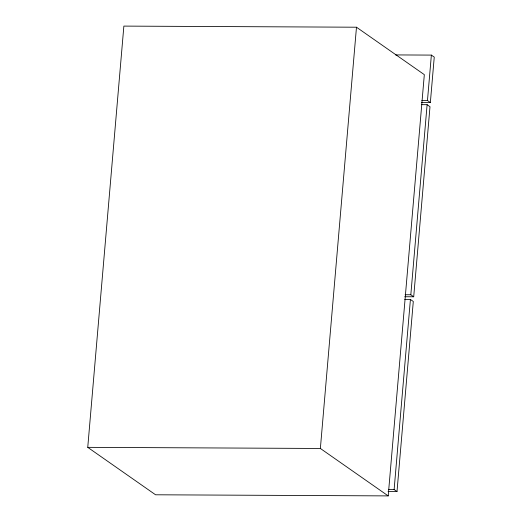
<?xml version="1.0" encoding="UTF-8"?>
<svg xmlns="http://www.w3.org/2000/svg" width="522" height="522" viewBox="0 0 522 522"><rect width="100%" height="100%" fill="white"/><g stroke="black" fill="none" stroke-linecap="round" stroke-linejoin="round"><path stroke-width="0.78" d="M87.748 447.347L123.864 26.1L356.48 27.209L424.321 74.653L388.205 495.9L155.582 494.791L87.748 447.347L320.371 448.463L388.205 495.9M320.371 448.463L356.48 27.209M410.416 299.458L413.3 301.475L397.007 491.554L394.123 489.532L410.416 299.458L404.72 299.432M427.113 104.681L429.998 106.703L413.705 296.777L410.821 294.76L427.113 104.681L421.417 104.654M431.368 55.097L434.252 57.113L430.356 102.527L427.472 100.511L431.368 55.097L395.552 54.921M421.776 100.478L427.472 100.511M421.404 102.482L430.356 102.527M405.118 294.734L410.821 294.76M404.752 296.737L413.705 296.777M388.42 489.505L394.123 489.532M388.055 491.509L397.007 491.554"/></g></svg>
